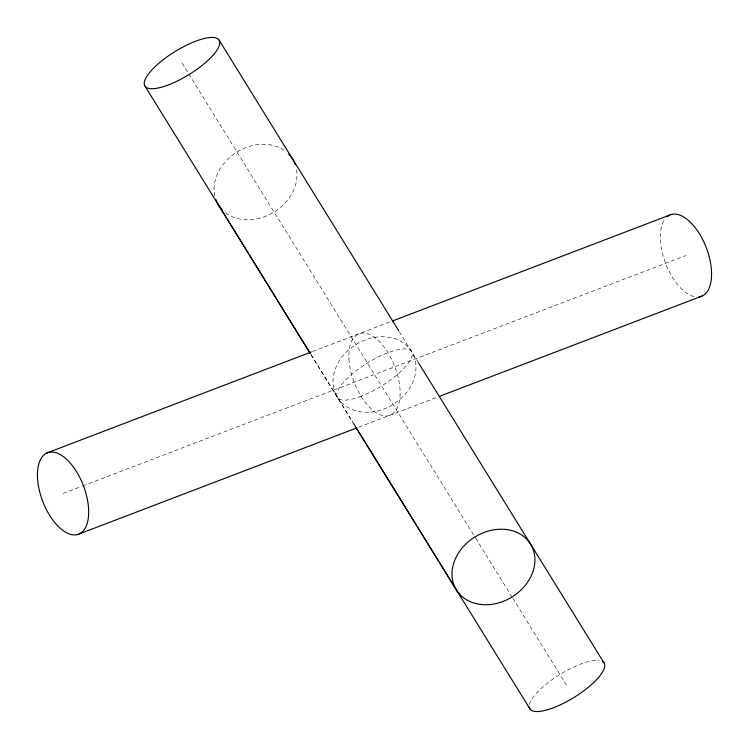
<?xml version="1.0" encoding="UTF-8"?>
<svg xmlns="http://www.w3.org/2000/svg" width="749" height="749" viewBox="0 0 749 749"><rect width="100%" height="100%" fill="white"/><g stroke="black" fill="none" stroke-linecap="round" stroke-linejoin="round"><path stroke-width="0.56" stroke-dasharray="3.75 2.81" d="M312.53 351.515L390.117 321.873M63.066 493.46L81.641 486.363M82.736 485.942L685.934 255.54M358.883 427.127L437.556 397.073M399.245 331.657L417.736 361.58M182.016 63.066L188.168 73.009M188.785 74.011L475.353 537.679M475.681 538.203L512.25 597.384M512.859 598.376L566.984 685.934M311.022 354.68L352.826 422.305M310.966 354.633L352.788 422.296M529.393 704.706A43.601 13.473 -31.7 0 1 558.576 675.298A43.601 13.473 -31.7 0 1 599.256 660.459M296.585 169.733A43.601 35.278 -31.7 0 1 273.216 212.557A43.601 35.278 -31.7 0 1 224.859 212.21M214.823 195.995A43.601 35.278 -31.7 0 1 236.104 152.581A43.601 35.278 -31.7 0 1 284.863 150.783M694.023 296.585A43.601 21.805 69.1 0 1 665.412 262.908A43.601 21.805 69.1 0 1 664.897 219.148M359.576 396.839A43.601 13.473 -31.7 0 0 411.997 352.451A43.601 13.473 -31.7 0 0 351.927 374.21A43.601 13.473 -31.7 0 0 359.576 396.839M370.558 412.09A43.601 35.278 -31.7 0 0 412.222 352.648A43.601 35.278 -31.7 0 0 340.72 358.752A43.601 35.278 -31.7 0 0 370.558 412.09M348.959 359.089A43.601 21.805 69.1 0 0 389.106 415.545A43.601 21.805 69.1 0 0 385.435 348.865A43.601 21.805 69.1 0 0 348.959 359.089"/><path stroke-width="1.12" d="M46.99 452.939L311.444 351.927M392.307 321.04L669.868 215.019M79.132 533.981L356.693 427.96M439.747 396.24L702.01 296.061M219.111 40.137L398.674 330.683M418.251 362.413L604.069 663.015M217.819 203.868L309.899 352.854M353.341 423.138L457.068 590.97M144.932 85.985L310.348 353.64M356.477 428.269L529.889 708.863M602.683 661.62A43.601 13.473 -31.7 0 1 574.062 697.403A43.601 13.473 -31.7 0 1 529.262 707M291.932 158.03A43.601 35.278 -31.7 0 1 295.331 164.771M222.341 209.917A43.601 35.278 -31.7 0 1 215.749 199.262M288.739 154.125A43.601 35.278 -31.7 0 1 289.882 155.361M290.425 156.007A43.601 35.278 -31.7 0 1 291.455 157.346M667.19 216.686A43.601 21.805 69.1 0 1 705.904 246.73A43.601 21.805 69.1 0 1 699.004 296.904M167.102 85.405A43.601 13.473 -31.7 0 0 219.523 41.017A43.601 13.473 -31.7 0 0 159.443 62.766A43.601 13.473 -31.7 0 0 167.102 85.405M489.518 604.574A43.601 35.278 -31.7 0 0 531.181 545.132A43.601 35.278 -31.7 0 0 459.68 551.236A43.601 35.278 -31.7 0 0 489.518 604.574M37.525 478.049A43.601 21.805 69.1 0 0 77.671 534.505A43.601 21.805 69.1 0 0 73.992 467.825A43.601 21.805 69.1 0 0 37.525 478.049"/></g></svg>
